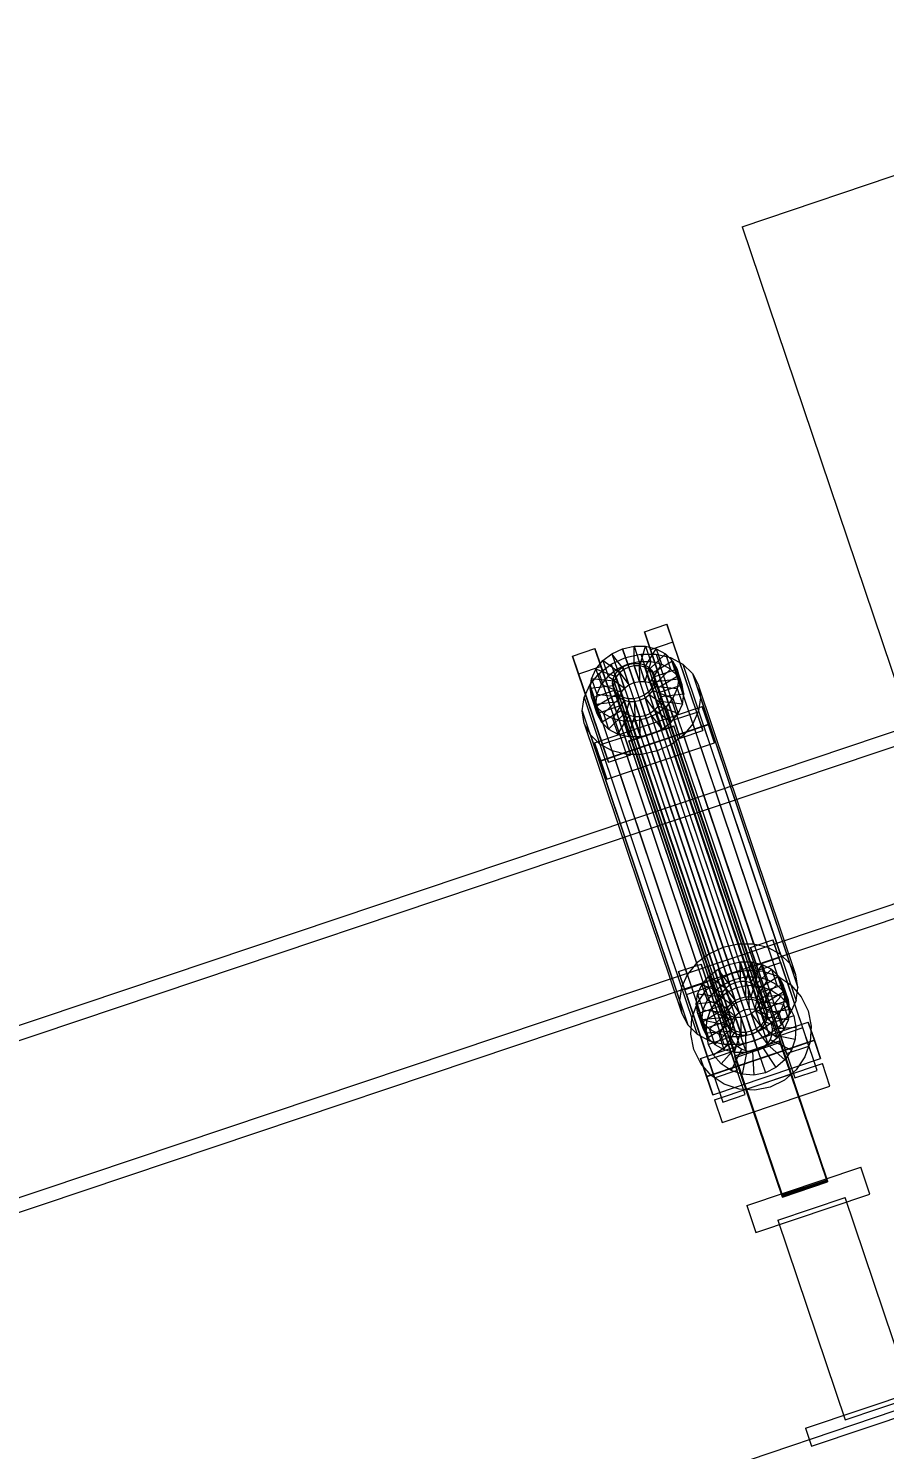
# Model space of a CAD drawing. Header units: millimetres. Extents: x -1970 to 34302, y -65268 to 6837.
# Drawn here: x 9495 to 9857, y 3092 to 3691 of the extents above; entities that cross this region are included whole.
import ezdxf

# ---------------------------------------------------------------- set-up
doc = ezdxf.new("R2010")
doc.units = ezdxf.units.MM
doc.layers.add('COTAS_P', color=1, linetype='Continuous', lineweight=0)
doc.layers.add('lateral_C01', color=7, linetype='Continuous', lineweight=0)
doc.dimstyles.new('R19_100', dxfattribs={"dimtxt": 250, "dimasz": 150, "dimexe": 150, "dimexo": 80, "dimgap": 100, "dimtad": 1, "dimtih": 1, "dimtoh": 1, "dimdsep": 46, "dimcen": 0.09, "dimadec": 0, "dimazin": 0, "dimtfac": 1, "dimtdec": 4, "dimtofl": 0, "dimtmove": 0, "dimatfit": 3, "dimfxl": 1, "dimtolj": 1, "dimtzin": 0, "dimarcsym": 0})

# ---------------------------------------------------------------- blocks, each defined once
blk = doc.blocks.new('*D0')
at = {"layer": 'COTAS_P', "color": 0, "lineweight": -2, "transparency": 16777216}
for p, q in [((10918.91, 3565.84), (10608.35, 4484.78)), ((1803.31, 1350.65), (10514.27, 4294.65)), ((1923.74, 525.79), (1613.18, 1444.73))]:
    blk.add_line(p, q, dxfattribs=at)
at = {"layer": 'COTAS_P', "color": 0, "transparency": 16777216}
for points in [[(10506.26, 4318.34), (10522.27, 4270.97), (10656.37, 4342.68)], [(1795.3, 1374.33), (1811.31, 1326.96), (1661.2, 1302.62)]]:
    blk.add_solid(points, dxfattribs=at)
at = {"layer": 'Defpoints', "color": 0, "transparency": 16777216}
for p in [(10656.37, 4342.68), (10944.53, 3490.06), (1949.36, 450)]:
    blk.add_point(p, dxfattribs=at)

msp = doc.modelspace()

# ---------------------------------------------------------------- linework, layer by layer
at = {"layer": 'lateral_C01'}
for p, q in [((9796.438, 3607.657), (9985.91, 3671.692)), ((9796.438, 3607.657), (9863.035, 3410.607)), ((10194.787, 3506.928), (9768.23, 3363.577)), ((9770.141, 3357.889), (10196.698, 3501.24)), ((9755.197, 3436.737), (9764.67, 3439.939)), ((9764.67, 3439.939), (9767.228, 3432.327)), ((9777.291, 3402.7), (9764.67, 3439.939)), ((9790.156, 3298.333), (10216.713, 3441.684)), ((9757.755, 3429.125), (9755.197, 3436.737)), ((9755.197, 3436.737), (9767.817, 3399.498)), ((9767.228, 3432.327), (9757.755, 3429.125)), ((9767.228, 3432.327), (9779.849, 3395.088)), ((10218.624, 3435.997), (9792.067, 3292.646)), ((9724.881, 3426.492), (9734.355, 3429.693)), ((9727.439, 3418.88), (9724.881, 3426.492)), ((9724.881, 3426.492), (9737.502, 3389.253)), ((9734.355, 3429.693), (9736.913, 3422.082)), ((9746.975, 3392.454), (9734.355, 3429.693)), ((9737.68, 3424.552), (9741.522, 3427.492)), ((9741.251, 3423.058), (9747.251, 3425.834)), ((9741.522, 3427.492), (9746.01, 3429.568)), ((9746.513, 3420.826), (9741.522, 3427.492)), ((9741.522, 3427.492), (9743.714, 3420.967)), ((9746.01, 3429.568), (9750.839, 3430.64)), ((9748.64, 3421.81), (9746.01, 3429.568)), ((9746.01, 3429.568), (9748.203, 3423.044)), ((9747.251, 3425.834), (9753.707, 3427.268)), ((9747.251, 3425.834), (9788.362, 3303.503)), ((9750.927, 3422.318), (9750.839, 3430.64)), ((9750.839, 3430.64), (9755.679, 3430.635)), ((9750.839, 3430.64), (9753.032, 3424.116)), ((9753.22, 3422.315), (9755.679, 3430.635)), ((9753.707, 3427.268), (9760.177, 3427.26)), ((9753.707, 3427.268), (9794.818, 3304.936)), ((9755.362, 3421.803), (9760.201, 3429.552)), ((9755.679, 3430.635), (9760.201, 3429.552)), ((9755.679, 3430.635), (9757.872, 3424.111)), ((9757.207, 3420.814), (9764.096, 3427.466)), ((9770.375, 3391.886), (9757.755, 3429.125)), ((9760.177, 3427.26), (9766.222, 3425.813)), ((9760.177, 3427.26), (9801.289, 3304.929)), ((9760.201, 3429.552), (9764.096, 3427.466)), ((9760.201, 3429.552), (9762.394, 3423.028)), ((9764.096, 3427.466), (9767.099, 3424.519)), ((9764.096, 3427.466), (9766.289, 3420.942)), ((9766.222, 3425.813), (9771.429, 3423.024)), ((9766.222, 3425.813), (9807.333, 3303.482)), ((9736.913, 3422.082), (9727.439, 3418.88)), ((9732.92, 3416.93), (9734.746, 3420.949)), ((9734.746, 3420.949), (9737.68, 3424.552)), ((9743.304, 3417.727), (9734.746, 3420.949)), ((9734.746, 3420.949), (9736.938, 3414.425)), ((9736.114, 3419.128), (9741.251, 3423.058)), ((9736.913, 3422.082), (9749.533, 3384.843)), ((9744.693, 3419.434), (9737.68, 3424.552)), ((9737.68, 3424.552), (9739.872, 3418.027)), ((9743.714, 3420.967), (9739.872, 3418.027)), ((9741.251, 3423.058), (9782.362, 3300.727)), ((9742.938, 3418.815), (9744.328, 3420.521)), ((9744.693, 3419.434), (9743.304, 3417.727)), ((9748.203, 3423.044), (9743.714, 3420.967)), ((9743.714, 3420.967), (9748.706, 3414.302)), ((9744.328, 3420.521), (9746.148, 3421.914)), ((9744.328, 3420.521), (9792.017, 3278.617)), ((9746.513, 3420.826), (9744.693, 3419.434)), ((9746.886, 3412.91), (9744.693, 3419.434)), ((9746.148, 3421.914), (9748.274, 3422.898)), ((9746.148, 3421.914), (9793.837, 3280.009)), ((9748.64, 3421.81), (9746.513, 3420.826)), ((9748.706, 3414.302), (9746.513, 3420.826)), ((9753.032, 3424.116), (9748.203, 3423.044)), ((9748.203, 3423.044), (9750.832, 3415.286)), ((9748.274, 3422.898), (9750.561, 3423.405)), ((9748.274, 3422.898), (9795.963, 3280.993)), ((9750.927, 3422.318), (9748.64, 3421.81)), ((9750.832, 3415.286), (9748.64, 3421.81)), ((9750.561, 3423.405), (9752.854, 3423.403)), ((9750.561, 3423.405), (9798.251, 3281.501)), ((9753.22, 3422.315), (9750.927, 3422.318)), ((9753.12, 3415.794), (9750.927, 3422.318)), ((9752.854, 3423.403), (9754.996, 3422.89)), ((9752.854, 3423.403), (9800.543, 3281.498)), ((9757.872, 3424.111), (9753.032, 3424.116)), ((9753.032, 3424.116), (9753.12, 3415.794)), ((9755.362, 3421.803), (9753.22, 3422.315)), ((9755.412, 3415.791), (9753.22, 3422.315)), ((9754.996, 3422.89), (9756.841, 3421.902)), ((9754.996, 3422.89), (9802.685, 3280.986)), ((9757.207, 3420.814), (9755.362, 3421.803)), ((9757.554, 3415.278), (9755.362, 3421.803)), ((9757.872, 3424.111), (9755.412, 3415.791)), ((9756.841, 3421.902), (9758.264, 3420.506)), ((9756.841, 3421.902), (9804.53, 3279.997)), ((9758.629, 3419.418), (9757.207, 3420.814)), ((9759.399, 3414.29), (9757.207, 3420.814)), ((9762.394, 3423.028), (9757.554, 3415.278)), ((9762.394, 3423.028), (9757.872, 3424.111)), ((9758.264, 3420.506), (9759.167, 3418.797)), ((9758.264, 3420.506), (9805.953, 3278.601)), ((9758.629, 3419.418), (9767.099, 3424.519)), ((9759.532, 3417.709), (9758.629, 3419.418)), ((9760.822, 3412.894), (9758.629, 3419.418)), ((9766.289, 3420.942), (9759.399, 3414.29)), ((9769.006, 3420.911), (9759.532, 3417.709)), ((9766.289, 3420.942), (9762.394, 3423.028)), ((9769.292, 3417.995), (9766.289, 3420.942)), ((9767.099, 3424.519), (9769.006, 3420.911)), ((9767.099, 3424.519), (9769.292, 3417.995)), ((9771.198, 3414.387), (9769.006, 3420.911)), ((9769.006, 3420.911), (9769.685, 3416.889)), ((9771.429, 3423.024), (9775.444, 3419.084)), ((9771.429, 3423.024), (9812.541, 3300.693)), ((9740.06, 3381.641), (9727.439, 3418.88)), ((9729.751, 3408.939), (9732.192, 3414.312)), ((9732.192, 3414.312), (9736.114, 3419.128)), ((9732.192, 3414.312), (9773.303, 3291.981)), ((9732.326, 3412.767), (9732.92, 3416.93)), ((9742.158, 3413.852), (9732.326, 3412.767)), ((9742.439, 3415.823), (9732.92, 3416.93)), ((9732.92, 3416.93), (9735.112, 3410.405)), ((9736.938, 3414.425), (9735.112, 3410.405)), ((9736.114, 3419.128), (9777.226, 3296.797)), ((9739.872, 3418.027), (9736.938, 3414.425)), ((9736.938, 3414.425), (9745.496, 3411.203)), ((9739.872, 3418.027), (9746.886, 3412.91)), ((9741.792, 3414.939), (9742.073, 3416.911)), ((9742.114, 3413.034), (9741.792, 3414.939)), ((9741.792, 3414.939), (9789.481, 3273.035)), ((9742.073, 3416.911), (9742.938, 3418.815)), ((9742.073, 3416.911), (9789.762, 3275.006)), ((9742.439, 3415.823), (9742.158, 3413.852)), ((9744.35, 3407.327), (9742.158, 3413.852)), ((9742.158, 3413.852), (9742.48, 3411.946)), ((9743.304, 3417.727), (9742.439, 3415.823)), ((9744.631, 3409.299), (9742.439, 3415.823)), ((9742.938, 3418.815), (9790.627, 3276.91)), ((9745.496, 3411.203), (9743.304, 3417.727)), ((9746.886, 3412.91), (9748.706, 3414.302)), ((9748.706, 3414.302), (9750.832, 3415.286)), ((9750.832, 3415.286), (9753.12, 3415.794)), ((9753.12, 3415.794), (9755.412, 3415.791)), ((9755.412, 3415.791), (9757.554, 3415.278)), ((9757.554, 3415.278), (9759.399, 3414.29)), ((9759.207, 3414.92), (9758.343, 3413.016)), ((9758.708, 3411.928), (9759.573, 3413.832)), ((9759.167, 3418.797), (9759.489, 3416.891)), ((9806.856, 3276.892), (9759.167, 3418.797)), ((9759.489, 3416.891), (9759.207, 3414.92)), ((9759.207, 3414.92), (9806.897, 3273.015)), ((9759.399, 3414.29), (9760.822, 3412.894)), ((9759.489, 3416.891), (9807.178, 3274.987)), ((9759.532, 3417.709), (9761.725, 3411.185)), ((9759.854, 3415.804), (9759.532, 3417.709)), ((9759.573, 3413.832), (9759.854, 3415.804)), ((9759.573, 3413.832), (9769.092, 3412.726)), ((9761.765, 3407.308), (9759.573, 3413.832)), ((9759.854, 3415.804), (9769.685, 3416.889)), ((9762.047, 3409.28), (9759.854, 3415.804)), ((9769.292, 3417.995), (9760.822, 3412.894)), ((9761.725, 3411.185), (9771.198, 3414.387)), ((9769.685, 3416.889), (9769.092, 3412.726)), ((9771.198, 3414.387), (9769.292, 3417.995)), ((9769.685, 3416.889), (9771.878, 3410.364)), ((9771.878, 3410.364), (9771.198, 3414.387)), ((9775.444, 3419.084), (9777.992, 3414.261)), ((9775.444, 3419.084), (9816.555, 3296.753)), ((9777.992, 3414.261), (9778.901, 3408.884)), ((9819.104, 3291.93), (9777.992, 3414.261)), ((9728.958, 3403.374), (9729.751, 3408.939)), ((9729.751, 3408.939), (9770.862, 3286.607)), ((9732.326, 3412.767), (9734.519, 3406.243)), ((9733.006, 3408.745), (9732.326, 3412.767)), ((9742.48, 3411.946), (9733.006, 3408.745)), ((9733.006, 3408.745), (9735.199, 3402.22)), ((9734.912, 3405.137), (9733.006, 3408.745)), ((9735.112, 3410.405), (9734.519, 3406.243)), ((9734.519, 3406.243), (9744.35, 3407.327)), ((9743.383, 3410.237), (9734.912, 3405.137)), ((9735.112, 3410.405), (9744.631, 3409.299)), ((9744.805, 3408.841), (9737.915, 3402.189)), ((9746.65, 3407.853), (9741.81, 3400.103)), ((9743.017, 3411.325), (9742.114, 3413.034)), ((9742.114, 3413.034), (9789.803, 3271.129)), ((9744.672, 3405.422), (9742.48, 3411.946)), ((9742.48, 3411.946), (9743.383, 3410.237)), ((9744.44, 3409.929), (9743.017, 3411.325)), ((9743.017, 3411.325), (9790.706, 3269.42)), ((9745.575, 3403.713), (9743.383, 3410.237)), ((9743.383, 3410.237), (9744.805, 3408.841)), ((9744.35, 3407.327), (9744.631, 3409.299)), ((9744.672, 3405.422), (9744.35, 3407.327)), ((9746.285, 3408.94), (9744.44, 3409.929)), ((9744.44, 3409.929), (9792.129, 3268.024)), ((9744.631, 3409.299), (9745.496, 3411.203)), ((9746.998, 3402.317), (9744.805, 3408.841)), ((9744.805, 3408.841), (9746.65, 3407.853)), ((9745.496, 3411.203), (9746.886, 3412.91)), ((9748.427, 3408.428), (9746.285, 3408.94)), ((9746.285, 3408.94), (9793.974, 3267.036)), ((9748.792, 3407.34), (9746.332, 3399.021)), ((9748.843, 3401.329), (9746.65, 3407.853)), ((9746.65, 3407.853), (9748.792, 3407.34)), ((9750.719, 3408.425), (9748.427, 3408.428)), ((9748.427, 3408.428), (9796.116, 3266.523)), ((9750.985, 3400.816), (9748.792, 3407.34)), ((9748.792, 3407.34), (9751.085, 3407.338)), ((9753.007, 3408.933), (9750.719, 3408.425)), ((9750.719, 3408.425), (9798.408, 3266.521)), ((9751.085, 3407.338), (9753.372, 3407.846)), ((9751.085, 3407.338), (9751.172, 3399.015)), ((9753.277, 3400.813), (9751.085, 3407.338)), ((9755.133, 3409.917), (9753.007, 3408.933)), ((9753.007, 3408.933), (9800.696, 3267.028)), ((9753.372, 3407.846), (9755.498, 3408.829)), ((9753.372, 3407.846), (9756.001, 3400.087)), ((9755.565, 3401.321), (9753.372, 3407.846)), ((9756.953, 3411.309), (9755.133, 3409.917)), ((9755.133, 3409.917), (9802.822, 3268.012)), ((9755.498, 3408.829), (9757.318, 3410.222)), ((9755.498, 3408.829), (9760.49, 3402.164)), ((9757.691, 3402.305), (9755.498, 3408.829)), ((9758.343, 3413.016), (9756.953, 3411.309)), ((9756.953, 3411.309), (9804.642, 3269.405)), ((9757.318, 3410.222), (9758.708, 3411.928)), ((9757.318, 3410.222), (9764.332, 3405.104)), ((9759.511, 3403.697), (9757.318, 3410.222)), ((9758.343, 3413.016), (9806.032, 3271.111)), ((9758.708, 3411.928), (9767.266, 3408.706)), ((9760.901, 3405.404), (9758.708, 3411.928)), ((9760.822, 3412.894), (9761.725, 3411.185)), ((9761.765, 3407.308), (9760.901, 3405.404)), ((9761.725, 3411.185), (9762.047, 3409.28)), ((9762.047, 3409.28), (9761.765, 3407.308)), ((9771.284, 3406.202), (9761.765, 3407.308)), ((9771.878, 3410.364), (9762.047, 3409.28)), ((9767.266, 3408.706), (9764.332, 3405.104)), ((9769.092, 3412.726), (9767.266, 3408.706)), ((9767.266, 3408.706), (9769.459, 3402.182)), ((9769.092, 3412.726), (9771.284, 3406.202)), ((9771.284, 3406.202), (9771.878, 3410.364)), ((9778.901, 3408.884), (9778.107, 3403.319)), ((9778.901, 3408.884), (9820.012, 3286.552)), ((9729.866, 3397.996), (9728.958, 3403.374)), ((9728.958, 3403.374), (9770.069, 3281.042)), ((9734.134, 3389.844), (9779.607, 3405.212)), ((9734.519, 3406.243), (9735.199, 3402.22)), ((9734.912, 3405.137), (9737.105, 3398.612)), ((9737.915, 3402.189), (9734.912, 3405.137)), ((9735.199, 3402.22), (9744.672, 3405.422)), ((9735.199, 3402.22), (9737.105, 3398.612)), ((9737.105, 3398.612), (9745.575, 3403.713)), ((9737.915, 3402.189), (9740.108, 3395.665)), ((9741.81, 3400.103), (9737.915, 3402.189)), ((9740.108, 3395.665), (9746.998, 3402.317)), ((9744.003, 3393.579), (9748.843, 3401.329)), ((9745.575, 3403.713), (9744.672, 3405.422)), ((9746.998, 3402.317), (9745.575, 3403.713)), ((9748.843, 3401.329), (9746.998, 3402.317)), ((9750.985, 3400.816), (9748.843, 3401.329)), ((9755.565, 3401.321), (9753.277, 3400.813)), ((9757.691, 3402.305), (9755.565, 3401.321)), ((9758.194, 3393.563), (9755.565, 3401.321)), ((9760.49, 3402.164), (9756.001, 3400.087)), ((9759.511, 3403.697), (9757.691, 3402.305)), ((9762.682, 3395.64), (9757.691, 3402.305)), ((9760.901, 3405.404), (9759.511, 3403.697)), ((9766.525, 3398.58), (9759.511, 3403.697)), ((9764.332, 3405.104), (9760.49, 3402.164)), ((9760.49, 3402.164), (9762.682, 3395.64)), ((9769.459, 3402.182), (9760.901, 3405.404)), ((9764.332, 3405.104), (9766.525, 3398.58)), ((9766.525, 3398.58), (9769.459, 3402.182)), ((9777.291, 3402.7), (9767.817, 3399.498)), ((9769.459, 3402.182), (9771.284, 3406.202)), ((9778.107, 3403.319), (9775.667, 3397.945)), ((9779.849, 3395.088), (9777.291, 3402.7)), ((9778.107, 3403.319), (9819.219, 3280.987)), ((9779.607, 3405.212), (9782.165, 3397.6)), ((9782.236, 3397.454), (9779.607, 3405.212)), ((9732.415, 3393.173), (9729.866, 3397.996)), ((9729.866, 3397.996), (9770.978, 3275.665)), ((9782.165, 3397.6), (9736.692, 3382.232)), ((9782.236, 3397.454), (9736.763, 3382.086)), ((9737.105, 3398.612), (9740.108, 3395.665)), ((9740.108, 3395.665), (9744.003, 3393.579)), ((9741.81, 3400.103), (9744.003, 3393.579)), ((9746.332, 3399.021), (9741.81, 3400.103)), ((9746.332, 3399.021), (9748.525, 3392.496)), ((9751.172, 3399.015), (9746.332, 3399.021)), ((9748.525, 3392.496), (9750.985, 3400.816)), ((9748.635, 3390.641), (9767.582, 3397.045)), ((9767.664, 3396.803), (9748.717, 3390.399)), ((9753.277, 3400.813), (9750.985, 3400.816)), ((9756.001, 3400.087), (9751.172, 3399.015)), ((9751.172, 3399.015), (9753.365, 3392.491)), ((9753.365, 3392.491), (9753.277, 3400.813)), ((9756.001, 3400.087), (9758.194, 3393.563)), ((9758.194, 3393.563), (9762.682, 3395.64)), ((9762.682, 3395.64), (9766.525, 3398.58)), ((9767.582, 3397.045), (9767.664, 3396.803)), ((9832.457, 3205.097), (9767.582, 3397.045)), ((9767.664, 3396.803), (9832.539, 3204.855)), ((9767.817, 3399.498), (9770.375, 3391.886)), ((9775.667, 3397.945), (9771.744, 3393.129)), ((9775.667, 3397.945), (9816.778, 3275.614)), ((9782.165, 3397.6), (9784.794, 3389.842)), ((9784.794, 3389.842), (9782.236, 3397.454)), ((9736.429, 3389.233), (9732.415, 3393.173)), ((9732.415, 3393.173), (9773.526, 3270.842)), ((9736.692, 3382.232), (9734.134, 3389.844)), ((9734.134, 3389.844), (9736.763, 3382.086)), ((9741.636, 3386.444), (9736.429, 3389.233)), ((9736.429, 3389.233), (9777.541, 3266.902)), ((9746.975, 3392.454), (9737.502, 3389.253)), ((9737.502, 3389.253), (9740.06, 3381.641)), ((9739.321, 3374.474), (9784.794, 3389.842)), ((9744.003, 3393.579), (9748.525, 3392.496)), ((9749.533, 3384.843), (9746.975, 3392.454)), ((9748.525, 3392.496), (9753.365, 3392.491)), ((9748.717, 3390.399), (9748.635, 3390.641)), ((9813.51, 3198.693), (9748.635, 3390.641)), ((9813.592, 3198.452), (9748.717, 3390.399)), ((9753.365, 3392.491), (9758.194, 3393.563)), ((9766.608, 3389.199), (9760.607, 3386.423)), ((9771.744, 3393.129), (9766.608, 3389.199)), ((9766.608, 3389.199), (9807.719, 3266.868)), ((9770.375, 3391.886), (9779.849, 3395.088)), ((9771.744, 3393.129), (9812.856, 3270.798)), ((9740.06, 3381.641), (9749.533, 3384.843)), ((9747.681, 3384.997), (9741.636, 3386.444)), ((9741.636, 3386.444), (9782.748, 3264.113)), ((9754.152, 3384.99), (9747.681, 3384.997)), ((9747.681, 3384.997), (9788.793, 3262.666)), ((9760.607, 3386.423), (9754.152, 3384.99)), ((9754.152, 3384.99), (9795.263, 3262.658)), ((9760.607, 3386.423), (9801.719, 3264.092)), ((9739.321, 3374.474), (9736.692, 3382.232)), ((9736.763, 3382.086), (9739.321, 3374.474)), ((9768.23, 3363.577), (9341.672, 3220.226)), ((9790.156, 3298.333), (9768.23, 3363.577)), ((9768.23, 3363.577), (9770.141, 3357.889)), ((9343.584, 3214.538), (9770.141, 3357.889)), ((9770.141, 3357.889), (9792.067, 3292.646)), ((9799.963, 3303.532), (9809.436, 3306.734)), ((9809.436, 3306.734), (9811.994, 3299.122)), ((9822.056, 3269.495), (9809.436, 3306.734)), ((9782.362, 3300.727), (9777.226, 3296.797)), ((9788.362, 3303.503), (9782.362, 3300.727)), ((9794.818, 3304.936), (9788.362, 3303.503)), ((9801.289, 3304.929), (9794.818, 3304.936)), ((9802.521, 3295.92), (9799.963, 3303.532)), ((9799.963, 3303.532), (9812.583, 3266.293)), ((9807.333, 3303.482), (9801.289, 3304.929)), ((9812.541, 3300.693), (9807.333, 3303.482)), ((9816.555, 3296.753), (9812.541, 3300.693)), ((9363.598, 3154.982), (9790.156, 3298.333)), ((9769.647, 3293.286), (9779.121, 3296.488)), ((9772.205, 3285.674), (9769.647, 3293.286)), ((9769.647, 3293.286), (9782.267, 3256.047)), ((9777.226, 3296.797), (9773.303, 3291.981)), ((9779.121, 3296.488), (9781.679, 3288.876)), ((9791.741, 3259.249), (9779.121, 3296.488)), ((9782.445, 3291.346), (9786.288, 3294.286)), ((9786.288, 3294.286), (9790.776, 3296.363)), ((9791.279, 3287.621), (9786.288, 3294.286)), ((9786.288, 3294.286), (9788.48, 3287.762)), ((9790.776, 3296.363), (9795.605, 3297.435)), ((9793.405, 3288.605), (9790.776, 3296.363)), ((9790.776, 3296.363), (9792.969, 3289.839)), ((9792.067, 3292.646), (9798.572, 3293.931)), ((9795.693, 3289.113), (9795.605, 3297.435)), ((9795.605, 3297.435), (9800.445, 3297.43)), ((9795.605, 3297.435), (9797.798, 3290.911)), ((9797.985, 3289.11), (9800.445, 3297.43)), ((9798.572, 3293.931), (9805.188, 3293.488)), ((9800.127, 3288.597), (9804.967, 3296.347)), ((9800.445, 3297.43), (9804.967, 3296.347)), ((9800.445, 3297.43), (9802.638, 3290.905)), ((9801.972, 3287.609), (9808.862, 3294.261)), ((9811.994, 3299.122), (9802.521, 3295.92)), ((9815.141, 3258.681), (9802.521, 3295.92)), ((9803.256, 3293.894), (9812.73, 3297.096)), ((9803.256, 3293.894), (9818.625, 3248.421)), ((9804.967, 3296.347), (9808.862, 3294.261)), ((9804.967, 3296.347), (9807.16, 3289.823)), ((9805.188, 3293.488), (9811.464, 3291.349)), ((9808.862, 3294.261), (9811.865, 3291.314)), ((9808.862, 3294.261), (9811.055, 3287.737)), ((9811.994, 3299.122), (9824.614, 3261.883)), ((9828.098, 3251.623), (9812.73, 3297.096)), ((9819.104, 3291.93), (9816.555, 3296.753)), ((9792.067, 3292.646), (9365.51, 3149.295)), ((9773.303, 3291.981), (9770.862, 3286.607)), ((9781.679, 3288.876), (9772.205, 3285.674)), ((9777.685, 3283.724), (9779.511, 3287.744)), ((9779.511, 3287.744), (9782.445, 3291.346)), ((9788.069, 3284.522), (9779.511, 3287.744)), ((9779.511, 3287.744), (9781.704, 3281.22)), ((9781.125, 3285.356), (9786.116, 3289.721)), ((9781.679, 3288.876), (9794.299, 3251.637)), ((9789.459, 3286.229), (9782.445, 3291.346)), ((9782.445, 3291.346), (9784.638, 3284.822)), ((9788.48, 3287.762), (9784.638, 3284.822)), ((9786.116, 3289.721), (9792.067, 3292.646)), ((9792.969, 3289.839), (9788.48, 3287.762)), ((9788.48, 3287.762), (9793.472, 3281.097)), ((9791.279, 3287.621), (9789.459, 3286.229)), ((9793.405, 3288.605), (9791.279, 3287.621)), ((9793.472, 3281.097), (9791.279, 3287.621)), ((9797.798, 3290.911), (9792.969, 3289.839)), ((9792.969, 3289.839), (9795.598, 3282.08)), ((9795.693, 3289.113), (9793.405, 3288.605)), ((9795.598, 3282.08), (9793.405, 3288.605)), ((9794.116, 3286.583), (9798.982, 3287.544)), ((9797.985, 3289.11), (9795.693, 3289.113)), ((9797.885, 3282.588), (9795.693, 3289.113)), ((9802.638, 3290.905), (9797.798, 3290.911)), ((9797.798, 3290.911), (9797.885, 3282.588)), ((9800.127, 3288.597), (9797.985, 3289.11)), ((9800.178, 3282.586), (9797.985, 3289.11)), ((9799.623, 3277.564), (9798.982, 3287.544)), ((9798.982, 3287.544), (9803.931, 3287.213)), ((9801.972, 3287.609), (9800.127, 3288.597)), ((9802.32, 3282.073), (9800.127, 3288.597)), ((9802.638, 3290.905), (9800.178, 3282.586)), ((9801.967, 3277.408), (9803.931, 3287.213)), ((9803.395, 3286.213), (9801.972, 3287.609)), ((9804.165, 3281.085), (9801.972, 3287.609)), ((9807.16, 3289.823), (9802.32, 3282.073)), ((9807.16, 3289.823), (9802.638, 3290.905)), ((9803.395, 3286.213), (9811.865, 3291.314)), ((9803.931, 3287.213), (9808.626, 3285.612)), ((9811.055, 3287.737), (9804.165, 3281.085)), ((9813.771, 3287.706), (9804.298, 3284.504)), ((9811.055, 3287.737), (9807.16, 3289.823)), ((9814.058, 3284.789), (9811.055, 3287.737)), ((9811.464, 3291.349), (9816.972, 3287.657)), ((9811.865, 3291.314), (9813.771, 3287.706)), ((9811.865, 3291.314), (9814.058, 3284.789)), ((9815.964, 3281.181), (9813.771, 3287.706)), ((9813.771, 3287.706), (9814.451, 3283.683)), ((9816.972, 3287.657), (9821.338, 3282.666)), ((9820.012, 3286.552), (9819.104, 3291.93)), ((9770.862, 3286.607), (9770.069, 3281.042)), ((9784.825, 3248.436), (9772.205, 3285.674)), ((9772.941, 3283.649), (9782.414, 3286.85)), ((9772.941, 3283.649), (9788.309, 3238.175)), ((9777.092, 3279.562), (9777.685, 3283.724)), ((9777.434, 3279.848), (9781.125, 3285.356)), ((9787.204, 3282.618), (9777.685, 3283.724)), ((9777.685, 3283.724), (9779.878, 3277.2)), ((9781.704, 3281.22), (9779.878, 3277.2)), ((9784.638, 3284.822), (9781.704, 3281.22)), ((9781.704, 3281.22), (9790.262, 3277.998)), ((9797.783, 3241.377), (9782.414, 3286.85)), ((9784.638, 3284.822), (9791.652, 3279.704)), ((9785.931, 3281.13), (9789.665, 3284.395)), ((9787.204, 3282.618), (9786.923, 3280.646)), ((9788.069, 3284.522), (9787.204, 3282.618)), ((9789.397, 3276.094), (9787.204, 3282.618)), ((9789.459, 3286.229), (9788.069, 3284.522)), ((9790.262, 3277.998), (9788.069, 3284.522)), ((9791.652, 3279.704), (9789.459, 3286.229)), ((9789.665, 3284.395), (9794.116, 3286.583)), ((9795.209, 3276.073), (9789.665, 3284.395)), ((9793.472, 3281.097), (9795.598, 3282.08)), ((9797.318, 3277.109), (9794.116, 3286.583)), ((9795.598, 3282.08), (9797.885, 3282.588)), ((9798.251, 3281.501), (9795.963, 3280.993)), ((9797.885, 3282.588), (9800.178, 3282.586)), ((9800.543, 3281.498), (9798.251, 3281.501)), ((9800.178, 3282.586), (9802.32, 3282.073)), ((9802.685, 3280.986), (9800.543, 3281.498)), ((9802.32, 3282.073), (9804.165, 3281.085)), ((9804.298, 3284.504), (9803.395, 3286.213)), ((9805.587, 3279.689), (9803.395, 3286.213)), ((9804.191, 3276.649), (9808.626, 3285.612)), ((9804.298, 3284.504), (9806.49, 3277.98)), ((9804.62, 3282.599), (9804.298, 3284.504)), ((9804.339, 3280.627), (9804.62, 3282.599)), ((9804.62, 3282.599), (9814.451, 3283.683)), ((9806.812, 3276.074), (9804.62, 3282.599)), ((9814.058, 3284.789), (9805.587, 3279.689)), ((9806.143, 3275.342), (9812.746, 3282.851)), ((9806.49, 3277.98), (9815.964, 3281.181)), ((9808.626, 3285.612), (9812.746, 3282.851)), ((9812.746, 3282.851), (9816.011, 3279.118)), ((9814.451, 3283.683), (9813.858, 3279.521)), ((9815.964, 3281.181), (9814.058, 3284.789)), ((9814.451, 3283.683), (9816.644, 3277.159)), ((9816.644, 3277.159), (9815.964, 3281.181)), ((9819.219, 3280.987), (9820.012, 3286.552)), ((9821.338, 3282.666), (9824.262, 3276.715)), ((9770.069, 3281.042), (9770.978, 3275.665)), ((9770.978, 3275.665), (9773.526, 3270.842)), ((9775.294, 3273.572), (9777.434, 3279.848)), ((9786.923, 3280.646), (9777.092, 3279.562)), ((9777.092, 3279.562), (9779.285, 3273.037)), ((9777.772, 3275.539), (9777.092, 3279.562)), ((9787.245, 3278.741), (9777.772, 3275.539)), ((9777.772, 3275.539), (9779.964, 3269.015)), ((9779.678, 3271.931), (9777.772, 3275.539)), ((9779.878, 3277.2), (9779.285, 3273.037)), ((9788.148, 3277.032), (9779.678, 3271.931)), ((9779.878, 3277.2), (9789.397, 3276.094)), ((9781.569, 3272.315), (9783.17, 3277.009)), ((9789.571, 3275.636), (9782.681, 3268.984)), ((9783.17, 3277.009), (9785.931, 3281.13)), ((9792.133, 3272.574), (9783.17, 3277.009)), ((9793.441, 3274.526), (9785.931, 3281.13)), ((9789.116, 3274.122), (9786.923, 3280.646)), ((9786.923, 3280.646), (9787.245, 3278.741)), ((9789.438, 3272.217), (9787.245, 3278.741)), ((9787.245, 3278.741), (9788.148, 3277.032)), ((9790.341, 3270.508), (9788.148, 3277.032)), ((9788.148, 3277.032), (9789.571, 3275.636)), ((9789.116, 3274.122), (9789.397, 3276.094)), ((9789.397, 3276.094), (9790.262, 3277.998)), ((9791.763, 3269.112), (9789.571, 3275.636)), ((9789.571, 3275.636), (9791.416, 3274.648)), ((9790.627, 3276.91), (9789.762, 3275.006)), ((9790.262, 3277.998), (9791.652, 3279.704)), ((9792.017, 3278.617), (9790.627, 3276.91)), ((9791.652, 3279.704), (9793.472, 3281.097)), ((9793.837, 3280.009), (9792.017, 3278.617)), ((9793.441, 3274.526), (9795.209, 3276.073)), ((9795.963, 3280.993), (9793.837, 3280.009)), ((9795.209, 3276.073), (9797.318, 3277.109)), ((9797.318, 3277.109), (9799.623, 3277.564)), ((9798.138, 3274.64), (9800.264, 3275.624)), ((9799.623, 3277.564), (9801.967, 3277.408)), ((9800.264, 3275.624), (9802.084, 3277.016)), ((9800.264, 3275.624), (9805.255, 3268.959)), ((9802.457, 3269.1), (9800.264, 3275.624)), ((9801.967, 3277.408), (9804.191, 3276.649)), ((9802.084, 3277.016), (9803.474, 3278.723)), ((9802.084, 3277.016), (9809.098, 3271.899)), ((9804.276, 3270.492), (9802.084, 3277.016)), ((9804.53, 3279.997), (9802.685, 3280.986)), ((9803.474, 3278.723), (9804.339, 3280.627)), ((9803.474, 3278.723), (9812.032, 3275.501)), ((9805.666, 3272.199), (9803.474, 3278.723)), ((9804.165, 3281.085), (9805.587, 3279.689)), ((9804.191, 3276.649), (9806.143, 3275.342)), ((9804.339, 3280.627), (9813.858, 3279.521)), ((9806.531, 3274.103), (9804.339, 3280.627)), ((9805.953, 3278.601), (9804.53, 3279.997)), ((9805.587, 3279.689), (9806.49, 3277.98)), ((9806.856, 3276.892), (9805.953, 3278.601)), ((9806.143, 3275.342), (9807.689, 3273.573)), ((9806.49, 3277.98), (9806.812, 3276.074)), ((9806.812, 3276.074), (9806.531, 3274.103)), ((9816.644, 3277.159), (9806.812, 3276.074)), ((9807.178, 3274.987), (9806.856, 3276.892)), ((9807.689, 3273.573), (9816.011, 3279.118)), ((9812.032, 3275.501), (9809.098, 3271.899)), ((9813.858, 3279.521), (9812.032, 3275.501)), ((9812.032, 3275.501), (9814.224, 3268.977)), ((9812.856, 3270.798), (9816.778, 3275.614)), ((9813.858, 3279.521), (9816.05, 3272.996)), ((9816.011, 3279.118), (9818.199, 3274.666)), ((9816.05, 3272.996), (9816.644, 3277.159)), ((9816.778, 3275.614), (9819.219, 3280.987)), ((9824.262, 3276.715), (9825.547, 3270.21)), ((9773.526, 3270.842), (9777.541, 3266.902)), ((9774.852, 3266.956), (9775.294, 3273.572)), ((9778.899, 3256.638), (9824.373, 3272.007)), ((9779.285, 3273.037), (9789.116, 3274.122)), ((9779.285, 3273.037), (9779.964, 3269.015)), ((9779.678, 3271.931), (9781.871, 3265.407)), ((9782.681, 3268.984), (9779.678, 3271.931)), ((9779.964, 3269.015), (9789.438, 3272.217)), ((9781.238, 3267.366), (9781.569, 3272.315)), ((9791.375, 3270.351), (9781.569, 3272.315)), ((9781.871, 3265.407), (9790.341, 3270.508)), ((9791.416, 3274.648), (9786.576, 3266.898)), ((9789.438, 3272.217), (9789.116, 3274.122)), ((9790.341, 3270.508), (9789.438, 3272.217)), ((9789.762, 3275.006), (9789.481, 3273.035)), ((9789.481, 3273.035), (9789.803, 3271.129)), ((9789.803, 3271.129), (9790.706, 3269.42)), ((9791.763, 3269.112), (9790.341, 3270.508)), ((9790.706, 3269.42), (9792.129, 3268.024)), ((9793.558, 3274.135), (9791.098, 3265.815)), ((9791.218, 3268.006), (9791.375, 3270.351)), ((9791.375, 3270.351), (9792.133, 3272.574)), ((9793.608, 3268.123), (9791.416, 3274.648)), ((9791.416, 3274.648), (9793.558, 3274.135)), ((9792.133, 3272.574), (9793.441, 3274.526)), ((9795.75, 3267.611), (9793.558, 3274.135)), ((9793.558, 3274.135), (9795.85, 3274.132)), ((9795.85, 3274.132), (9798.138, 3274.64)), ((9795.85, 3274.132), (9795.938, 3265.81)), ((9798.043, 3267.608), (9795.85, 3274.132)), ((9798.138, 3274.64), (9800.767, 3266.882)), ((9800.33, 3268.116), (9798.138, 3274.64)), ((9804.276, 3270.492), (9802.457, 3269.1)), ((9802.822, 3268.012), (9804.642, 3269.405)), ((9805.666, 3272.199), (9804.276, 3270.492)), ((9811.29, 3265.374), (9804.276, 3270.492)), ((9804.642, 3269.405), (9806.032, 3271.111)), ((9809.098, 3271.899), (9805.255, 3268.959)), ((9806.531, 3274.103), (9805.666, 3272.199)), ((9814.224, 3268.977), (9805.666, 3272.199)), ((9806.032, 3271.111), (9806.897, 3273.015)), ((9816.05, 3272.996), (9806.531, 3274.103)), ((9806.897, 3273.015), (9807.178, 3274.987)), ((9807.689, 3273.573), (9808.726, 3271.465)), ((9807.719, 3266.868), (9812.856, 3270.798)), ((9818.199, 3274.666), (9808.726, 3271.465)), ((9808.726, 3271.465), (9809.181, 3269.16)), ((9809.098, 3271.899), (9811.29, 3265.374)), ((9809.181, 3269.16), (9819.16, 3269.8)), ((9822.056, 3269.495), (9812.583, 3266.293)), ((9814.224, 3268.977), (9816.05, 3272.996)), ((9818.199, 3274.666), (9819.16, 3269.8)), ((9819.16, 3269.8), (9818.829, 3264.851)), ((9824.614, 3261.883), (9822.056, 3269.495)), ((9824.373, 3272.007), (9826.931, 3264.395)), ((9827.002, 3264.249), (9824.373, 3272.007)), ((9825.547, 3270.21), (9825.105, 3263.594)), ((9776.136, 3260.451), (9774.852, 3266.956)), ((9777.541, 3266.902), (9782.748, 3264.113)), ((9779.964, 3269.015), (9781.871, 3265.407)), ((9791.218, 3268.006), (9781.238, 3267.366)), ((9782.2, 3262.5), (9781.238, 3267.366)), ((9826.931, 3264.395), (9781.457, 3249.027)), ((9827.002, 3264.249), (9781.529, 3248.88)), ((9781.871, 3265.407), (9784.874, 3262.46)), ((9791.673, 3265.701), (9782.2, 3262.5)), ((9782.681, 3268.984), (9784.874, 3262.46)), ((9786.576, 3266.898), (9782.681, 3268.984)), ((9782.748, 3264.113), (9788.793, 3262.666)), ((9792.709, 3263.593), (9784.387, 3258.048)), ((9784.874, 3262.46), (9791.763, 3269.112)), ((9786.576, 3266.898), (9788.769, 3260.374)), ((9791.098, 3265.815), (9786.576, 3266.898)), ((9788.769, 3260.374), (9793.608, 3268.123)), ((9791.098, 3265.815), (9793.29, 3259.291)), ((9795.938, 3265.81), (9791.098, 3265.815)), ((9791.673, 3265.701), (9791.218, 3268.006)), ((9792.709, 3263.593), (9791.673, 3265.701)), ((9793.608, 3268.123), (9791.763, 3269.112)), ((9792.129, 3268.024), (9793.974, 3267.036)), ((9794.256, 3261.824), (9792.709, 3263.593)), ((9793.29, 3259.291), (9795.75, 3267.611)), ((9793.309, 3257.708), (9812.255, 3264.112)), ((9812.521, 3263.326), (9793.575, 3256.921)), ((9795.75, 3267.611), (9793.608, 3268.123)), ((9793.974, 3267.036), (9796.116, 3266.523)), ((9795.263, 3262.658), (9801.719, 3264.092)), ((9798.043, 3267.608), (9795.75, 3267.611)), ((9800.767, 3266.882), (9795.938, 3265.81)), ((9795.938, 3265.81), (9798.131, 3259.286)), ((9796.116, 3266.523), (9798.408, 3266.521)), ((9800.33, 3268.116), (9798.043, 3267.608)), ((9798.131, 3259.286), (9798.043, 3267.608)), ((9798.408, 3266.521), (9800.696, 3267.028)), ((9802.457, 3269.1), (9800.33, 3268.116)), ((9802.96, 3260.358), (9800.33, 3268.116)), ((9800.696, 3267.028), (9802.822, 3268.012)), ((9805.255, 3268.959), (9800.767, 3266.882)), ((9800.767, 3266.882), (9802.96, 3260.358)), ((9801.719, 3264.092), (9807.719, 3266.868)), ((9807.448, 3262.434), (9802.457, 3269.1)), ((9805.255, 3268.959), (9807.448, 3262.434)), ((9808.266, 3264.592), (9806.958, 3262.64)), ((9807.448, 3262.434), (9811.29, 3265.374)), ((9809.024, 3266.815), (9808.266, 3264.592)), ((9808.266, 3264.592), (9817.229, 3260.157)), ((9809.181, 3269.16), (9809.024, 3266.815)), ((9809.024, 3266.815), (9818.829, 3264.851)), ((9811.29, 3265.374), (9814.224, 3268.977)), ((9812.255, 3264.112), (9812.521, 3263.326)), ((9832.138, 3205.293), (9812.255, 3264.112)), ((9812.521, 3263.326), (9832.404, 3204.506)), ((9812.583, 3266.293), (9815.141, 3258.681)), ((9818.829, 3264.851), (9817.229, 3260.157)), ((9825.105, 3263.594), (9822.965, 3257.318)), ((9826.931, 3264.395), (9829.56, 3256.637)), ((9829.56, 3256.637), (9827.002, 3264.249)), ((9779.061, 3254.5), (9776.136, 3260.451)), ((9784.387, 3258.048), (9782.2, 3262.5)), ((9791.741, 3259.249), (9782.267, 3256.047)), ((9787.653, 3254.315), (9784.387, 3258.048)), ((9784.874, 3262.46), (9788.769, 3260.374)), ((9794.256, 3261.824), (9787.653, 3254.315)), ((9788.769, 3260.374), (9793.29, 3259.291)), ((9788.793, 3262.666), (9795.263, 3262.658)), ((9794.299, 3251.637), (9791.741, 3259.249)), ((9796.208, 3260.516), (9791.773, 3251.554)), ((9793.29, 3259.291), (9798.131, 3259.286)), ((9793.575, 3256.921), (9793.309, 3257.708)), ((9813.191, 3198.889), (9793.309, 3257.708)), ((9796.208, 3260.516), (9794.256, 3261.824)), ((9798.432, 3259.758), (9796.208, 3260.516)), ((9798.432, 3259.758), (9796.468, 3249.953)), ((9798.131, 3259.286), (9802.96, 3260.358)), ((9800.776, 3259.601), (9798.432, 3259.758)), ((9803.081, 3260.057), (9800.776, 3259.601)), ((9800.776, 3259.601), (9801.417, 3249.622)), ((9802.96, 3260.358), (9807.448, 3262.434)), ((9805.19, 3261.093), (9803.081, 3260.057)), ((9803.081, 3260.057), (9806.283, 3250.583)), ((9806.958, 3262.64), (9805.19, 3261.093)), ((9805.19, 3261.093), (9810.734, 3252.771)), ((9806.958, 3262.64), (9814.468, 3256.036)), ((9817.229, 3260.157), (9814.468, 3256.036)), ((9815.141, 3258.681), (9824.614, 3261.883)), ((9822.965, 3257.318), (9819.274, 3251.81)), ((9154.087, 2869.115), (10290.917, 3253.324)), ((9781.457, 3249.027), (9778.899, 3256.638)), ((9778.899, 3256.638), (9781.529, 3248.88)), ((9783.426, 3249.509), (9779.061, 3254.5)), ((9782.267, 3256.047), (9784.825, 3248.436)), ((9784.087, 3241.269), (9829.56, 3256.637)), ((9784.825, 3248.436), (9794.299, 3251.637)), ((9784.827, 3239.11), (9830.3, 3254.478)), ((9791.773, 3251.554), (9787.653, 3254.315)), ((9796.468, 3249.953), (9791.773, 3251.554)), ((9813.457, 3198.102), (9793.575, 3256.921)), ((9810.734, 3252.771), (9806.283, 3250.583)), ((9814.468, 3256.036), (9810.734, 3252.771)), ((9819.274, 3251.81), (9814.283, 3247.445)), ((9818.625, 3248.421), (9828.098, 3251.623)), ((9833.502, 3245.004), (9830.3, 3254.478)), ((9784.087, 3241.269), (9781.457, 3249.027)), ((9781.529, 3248.88), (9784.087, 3241.269)), ((9788.935, 3245.817), (9783.426, 3249.509)), ((9795.211, 3243.678), (9788.935, 3245.817)), ((9801.417, 3249.622), (9796.468, 3249.953)), ((9817.037, 3249.995), (9798.09, 3243.592)), ((9806.283, 3250.583), (9801.417, 3249.622)), ((9814.283, 3247.445), (9808.332, 3244.52)), ((9817.037, 3249.995), (9832.277, 3204.901)), ((9788.029, 3229.636), (9833.502, 3245.004)), ((9788.309, 3238.175), (9797.783, 3241.377)), ((9801.827, 3243.235), (9795.211, 3243.678)), ((9813.33, 3198.498), (9798.09, 3243.592)), ((9808.332, 3244.52), (9801.827, 3243.235)), ((9784.827, 3239.11), (9788.029, 3229.636)), ((9798.421, 3194.514), (9846.546, 3210.779)), ((9850.389, 3199.411), (9846.546, 3210.779)), ((9832.138, 3205.293), (9813.191, 3198.889)), ((9832.277, 3204.901), (9813.33, 3198.498)), ((9813.457, 3198.102), (9832.404, 3204.506)), ((9832.457, 3205.097), (9813.51, 3198.693)), ((9813.592, 3198.452), (9832.539, 3204.855)), ((9832.404, 3204.506), (9832.138, 3205.293)), ((9832.539, 3204.855), (9832.457, 3205.097)), ((9802.263, 3183.146), (9850.389, 3199.411)), ((9811.475, 3188.371), (9839.896, 3197.976)), ((9813.191, 3198.889), (9813.457, 3198.102)), ((9813.51, 3198.693), (9813.592, 3198.452)), ((9868.382, 3113.689), (9839.896, 3197.976)), ((9798.421, 3194.514), (9802.263, 3183.146)), ((9811.475, 3188.371), (9839.961, 3104.083)), ((9823.216, 3100.535), (9883.847, 3121.026)), ((9825.777, 3092.956), (9886.408, 3113.447)), ((9839.961, 3104.083), (9868.382, 3113.689)), ((9823.216, 3100.535), (9825.777, 3092.956))]:
    msp.add_line(p, q, dxfattribs=at)

# ---------------------------------------------------------------- dimensions: what is measured, and where the dimension line sits
at = {"layer": 'COTAS_P'}
dim = msp.add_aligned_dim(p1=(1949.358, 450), p2=(10944.529, 3490.056), distance=900, text='<> P', dimstyle='R19_100', dxfattribs=at)
dim.commit()
dim.dimension.update_dxf_attribs({"geometry": '*D0', "text_midpoint": (6158.787, 2822.651)})

doc.saveas('drawing.dxf')
